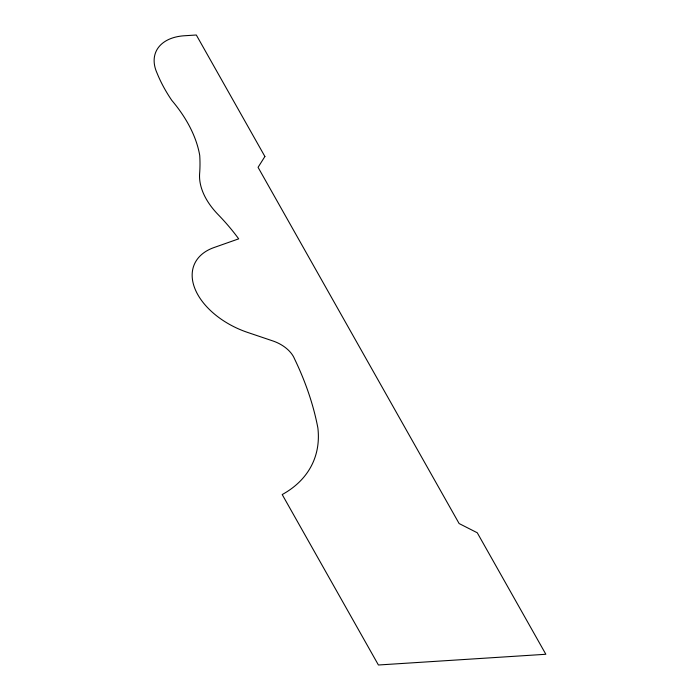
<?xml version="1.0" encoding="UTF-8"?>
<svg xmlns="http://www.w3.org/2000/svg" width="700" height="700" viewBox="0 0 700 700"><rect width="100%" height="100%" fill="white"/><g stroke="black" fill="none" stroke-linecap="round" stroke-linejoin="round"><path stroke-width="1.05" d="M264.898 156.502L258.064 167.326L459.121 523.548L477.269 532.77L545.843 654.273L378.411 665L282.205 494.55A156.354 97.335 23.5 0 0 317.87 427.936A444.658 276.806 23.5 0 0 294.551 358.908A27.431 17.08 23.5 0 0 272.965 340.979L247.537 332.395A66.876 41.633 23.5 0 1 194.889 288.592A66.876 41.633 23.5 0 1 213.92 247.581L238.691 238.849A215.171 133.945 23.5 0 0 218.076 214.541A78.234 48.703 23.5 0 1 199.588 174.011A286.186 178.159 23.5 0 0 199.727 155.4A155.794 96.985 23.5 0 0 171.815 100.397A183.383 114.161 23.5 0 1 157.089 73.194A54.224 33.749 23.5 0 1 183.575 35.814L196.315 35L264.898 156.502"/></g></svg>
